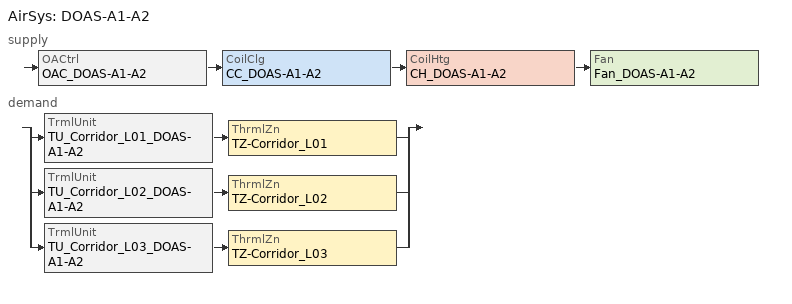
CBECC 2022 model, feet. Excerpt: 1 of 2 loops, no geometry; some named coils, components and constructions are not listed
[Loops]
AirSys 'DOAS-A1-A2'
 supply: OACtrl 'OAC_DOAS-A1-A2' > CoilClg 'CC_DOAS-A1-A2' > CoilHtg 'CH_DOAS-A1-A2' > Fan 'Fan_DOAS-A1-A2'
 demand: split
  | TrmlUnit 'TU_Corridor_L01_DOAS-A1-A2' > ThrmlZn 'TZ-Corridor_L01'
  | TrmlUnit 'TU_Corridor_L02_DOAS-A1-A2' > ThrmlZn 'TZ-Corridor_L02'
  | TrmlUnit 'TU_Corridor_L03_DOAS-A1-A2' > ThrmlZn 'TZ-Corridor_L03'
[ResWin] SpecMethod=Overall Window Area
Name | WinType
Window (Left 2) : B3.4_B 55_L06; Window (Left 3) : B3.4_B 55_L06; Window (Left 4) : B3.4_B 55_L06; Window (Back 3) : B3.5_B 37_L06; Window (Right 3) : B3.5_B 37_L06; Window (Front 3) : B8.0_B 56_L06; Window (Back 5) : B12.0_B 60_L06; Window (Front 2) : B18.0_B 61_L06; Window (Front 3) : B18.0_B 61_L06; Window (Front 4) : B18.0_B 61_L06; Window (Back 7) : A1.0_B 1_L07; Window (Back 9) : A1.0_B 1_L07; Window (Back 13) : A1.0_B 1_L07; Window (Back 16) : A1.0_B 1_L07; Window (Back 19) : A1.0_B 1_L07; Window (Front 1) : AMENITY_L07; Window (Front 2) : AMENITY_L07; Window (Left 2) : AMENITY_L07 | ResidentialWindowType 7
Window (Back 1) : B3.5_B 37_L06; Window (Back 4) : B3.5_B 37_L06; Window (Right 1) : B3.5_B 37_L06; Window (Right 2) : B3.5_B 37_L06; Window (Front 1) : B8.0_B 56_L06; Window (Right 1) : B8.0_B 56_L06; Window (Front 4) : B9.0_B 57_L06; Window (Left 1) : B10.0_B 58_L06; Window (Right 2) : B11.0_B 59_L06; Window (Front 1) : B18.0_B 61_L06; Window (Front 1) : S1.0_B 62_L06; Window (Left 1) : S1.0_B 62_L06; Window (Left 2) : S1.0_B 62_L06; Window (Left 3) : S1.0_B 62_L06; Window (Left 4) : S1.0_B 62_L06; Window (Right 1) : S1.0_B 62_L06; Window (Left 1) : S1.1_B 68_L06; Window (Right 1) : S1.1_B 68_L06; Window (Back 1) : S4.0_B 72_L06; Window (Left 3) : A1.0_B 1_L07; Window (Left 5) : A1.0_B 1_L07; Window (Back 1) : A1.0_B 1_L07; Window (Right 1) : A1.0_B 1_L07; Window (Right 4) : A1.0_B 1_L07; Window (Right 5) : A1.0_B 1_L07; Window (Front 2) : A1.1_B 10_L07; Window (Front 4) : A1.1_B 10_L07; Window (Front 6) : A1.1_B 10_L07; Window (Front 8) : A1.1_B 10_L07; Window (Front 1) : A1.2_B 15_L07; Window (Front 3) : A1.2_B 15_L07; Window (Back 2) : A1.2_B 15_L07; Window (Back 4) : A1.2_B 15_L07; Window (Left 1) : A1.5_B 19_L07; Window (Right 1) : A1.5_B 19_L07; Window (Right 1) : A1.7_B 22_L07; Window (Back 2) : A9.0_B 38_L07; Window (Left 1) : A10.1_B 39_L07; Window (Front 1) : A11.0_B 40_L07; Window (Back 2) : A14.0_B 60_L07; Window (Back 3) : A14.0_B 60_L07; Window (Right 2) : B2.0_B 42_L07 | ResidentialWindowType 2
Window (Back 2) : B3.5_B 37_L06; Window (Left 1) : B8.0_B 56_L06; Window (Left 1) : B9.0_B 57_L06; Window (Back 1) : B12.0_B 60_L06; Window (Right 1) : B18.0_B 61_L06; Window (Left 1) : STAIR 2_L06; Window (Front 1) : A1.0_B 1_L07; Window (Front 2) : A1.0_B 1_L07; Window (Front 3) : A1.0_B 1_L07; Window (Left 1) : A1.0_B 1_L07; Window (Back 3) : A1.0_B 1_L07; Window (Back 4) : A1.0_B 1_L07; Window (Right 7) : A1.0_B 1_L07; Window (Right 8) : A1.0_B 1_L07; Window (Right 9) : A1.0_B 1_L07; Window (Right 10) : A1.0_B 1_L07; Window (Right 11) : A1.0_B 1_L07; Window (Left 1) : A1.1_B 10_L07; Window (Left 2) : A1.1_B 10_L07; Window (Right 1) : A1.1_B 10_L07; Window (Right 2) : A1.1_B 10_L07; Window (Back 1) : A1.7_B 22_L07; Window (Front 3) : A3.0_A 24_L07; Window (Front 5) : A3.0_A 24_L07; Window (Left 1) : A3.0_A 24_L07; Window (Left 6) : A3.0_A 24_L07; Window (Left 8) : A3.0_A 24_L07; Window (Back 3) : A3.0_A 24_L07; Window (Back 6) : A3.0_A 24_L07; Window (Right 3) : A3.0_A 24_L07; Window (Right 5) : A3.0_A 24_L07; Window (Front 3) : A3.3_A 32_L07; Window (Left 2) : A3.3_A 32_L07; Window (Left 5) : A3.3_A 32_L07; Window (Back 1) : A3.3_A 32_L07; Window (Back 2) : A3.3_A 32_L07; Window (Back 1) : A14.0_B 60_L07; Window (Front 1) : B2.0_B 42_L07 | ResidentialWindowType 1
Window (Front 2) : B8.0_B 56_L06; Window (Front 2) : A3.0_A 24_L07; Window (Left 3) : A3.0_A 24_L07; Window (Left 5) : A3.0_A 24_L07; Window (Left 7) : A3.0_A 24_L07; Window (Back 1) : A3.0_A 24_L07; Window (Back 5) : A3.0_A 24_L07; Window (Right 1) : A3.0_A 24_L07; Window (Right 6) : A3.0_A 24_L07; Window (Right 7) : A3.0_A 24_L07; Window (Front 1) : A3.3_A 32_L07; Window (Front 2) : A3.3_A 32_L07; Window (Left 3) : A3.3_A 32_L07; Window (Left 4) : A3.3_A 32_L07; Window (Right 2) : A3.3_A 32_L07 | ResidentialWindowType 9
Window (Front 4) : B8.0_B 56_L06; Window (Right 2) : B8.0_B 56_L06; Window (Front 1) : B9.0_B 57_L06; Window (Front 2) : B9.0_B 57_L06; Window (Front 3) : B9.0_B 57_L06; Window (Left 2) : B10.0_B 58_L06; Window (Right 1) : B11.0_B 59_L06; Window (Front 5) : B18.0_B 61_L06; Window (Left 4) : A1.0_B 1_L07; Window (Back 2) : A1.0_B 1_L07; Window (Back 5) : A1.0_B 1_L07; Window (Back 6) : A1.0_B 1_L07; Window (Back 8) : A1.0_B 1_L07; Window (Back 10) : A1.0_B 1_L07; Window (Back 11) : A1.0_B 1_L07; Window (Back 12) : A1.0_B 1_L07; Window (Back 14) : A1.0_B 1_L07; Window (Back 15) : A1.0_B 1_L07; Window (Back 17) : A1.0_B 1_L07; Window (Back 18) : A1.0_B 1_L07; Window (Right 2) : A1.0_B 1_L07; Window (Right 3) : A1.0_B 1_L07; Window (Right 6) : A1.0_B 1_L07; Window (Front 1) : A1.1_B 10_L07; Window (Front 3) : A1.1_B 10_L07; Window (Front 5) : A1.1_B 10_L07; Window (Front 7) : A1.1_B 10_L07; Window (Front 2) : A1.2_B 15_L07; Window (Front 4) : A1.2_B 15_L07; Window (Back 1) : A1.2_B 15_L07; Window (Back 3) : A1.2_B 15_L07; Window (Left 2) : A1.5_B 19_L07; Window (Right 2) : A1.5_B 19_L07; Window (Right 2) : A1.7_B 22_L07; Window (Front 1) : A3.0_A 24_L07; Window (Front 4) : A3.0_A 24_L07; Window (Left 2) : A3.0_A 24_L07; Window (Left 4) : A3.0_A 24_L07; Window (Back 2) : A3.0_A 24_L07; Window (Back 4) : A3.0_A 24_L07; Window (Back 7) : A3.0_A 24_L07; Window (Right 2) : A3.0_A 24_L07; Window (Right 4) : A3.0_A 24_L07; Window (Front 4) : A3.3_A 32_L07; Window (Left 6) : A3.3_A 32_L07; Window (Back 3) : A3.3_A 32_L07; Window (Right 1) : A3.3_A 32_L07; Window (Back 1) : A9.0_B 38_L07; Window (Left 2) : A10.1_B 39_L07; Window (Front 2) : A11.0_B 40_L07; Window (Back 1) : A12.0_B 41_L07; Window (Front 3) : AMENITY_L07; Window (Left 1) : AMENITY_L07; Window (Right 1) : B2.0_B 42_L07; Window (Right 3) : B2.0_B 42_L07 | ResidentialWindowType 3
Window (Right 3) : B8.0_B 56_L06 | ResidentialWindowType 22
Window (Left 3) : B10.0_B 58_L06; Window (Left 1) : A3.3_A 32_L07 | ResidentialWindowType 13
Window (Right 3) : B11.0_B 59_L06; Window (Left 2) : B12.0_B 60_L06; Window (Left 2) : A14.0_B 60_L07 | ResidentialWindowType 10
Window (Left 1) : B12.0_B 60_L06; Window (Left 3) : B12.0_B 60_L06; Window (Left 2) : A1.0_B 1_L07; Window (Left 1) : A14.0_B 60_L07; Window (Front 1) : B2.1_B 43_L07 | ResidentialWindowType 4
Window (Back 2) : B12.0_B 60_L06; Window (Back 4) : A14.0_B 60_L07 | ResidentialWindowType 8
Window (Back 3) : B12.0_B 60_L06; Window (Back 4) : B12.0_B 60_L06 | ResidentialWindowType 11
[ResExtWall] Construction=Ext Wall Cons
Name | Orientation | Area
ExtWall (Left 2) : B3.4_B 55_L06 | Left | 56.9549
ExtWall (Back 1) : B3.4_B 55_L06 | Back | 71.4444
ExtWall (Right 1) : B3.4_B 55_L06 | Right | 30.9861
ExtWall (Right 2) : B3.4_B 55_L06 | Right | 149.073
ExtWall (Left 1) : B3.5_B 37_L06 | Left | 63.5938
ExtWall (Back 1) : B3.5_B 37_L06 | Back | 113.892
ExtWall (Back 2) : B3.5_B 37_L06 | Back | 103.91
ExtWall (Back 3) : B3.5_B 37_L06 | Back | 150.646
ExtWall (Right 1) : B3.5_B 37_L06 | Right | 63.5938
ExtWall (Right 2) : B3.5_B 37_L06 | Right | 369.278
ExtWall (Front 1) : B8.0_B 56_L06 | Front | 22.2083
ExtWall (Front 2) : B8.0_B 56_L06 | Front | 191.745
ExtWall (Front 3) : B8.0_B 56_L06 | Front | 109.918
ExtWall (Front 4) : B8.0_B 56_L06 | Front | 122.513
ExtWall (Left 1) : B8.0_B 56_L06 | Left | 55.1846
ExtWall (Back 1) : B8.0_B 56_L06 | Back | 93.3507
ExtWall (Right 1) : B8.0_B 56_L06 | Right | 116.337
ExtWall (Right 2) : B8.0_B 56_L06 | Right | 72.6909
ExtWall (Right 3) : B8.0_B 56_L06 | Right | 252.351
ExtWall (Front 1) : B9.0_B 57_L06 | Front | 125.781
ExtWall (Front 2) : B9.0_B 57_L06 | Front | 371.181
ExtWall (Left 1) : B9.0_B 57_L06 | Left | 93.3542
ExtWall (Right 1) : B9.0_B 57_L06 | Right | 72.1373
ExtWall (Right 2) : B9.0_B 57_L06 | Right | 22.4615
ExtWall (Front 1) : B10.0_B 58_L06 | Front | 55.1944
ExtWall (Front 2) : B10.0_B 58_L06 | Front | 39.6944
ExtWall (Left 1) : B10.0_B 58_L06 | Left | 276.483
ExtWall (Left 2) : B10.0_B 58_L06 | Left | 119
ExtWall (Back 1) : B10.0_B 58_L06 | Back | 15.2118
ExtWall (Front 1) : B11.0_B 59_L06 | Front | 45.6424
ExtWall (Front 2) : B11.0_B 59_L06 | Front | 54.0104
ExtWall (Back 1) : B11.0_B 59_L06 | Back | 54.0104
ExtWall (Right 1) : B11.0_B 59_L06 | Right | 122.542
ExtWall (Right 2) : B11.0_B 59_L06 | Right | 246.191
ExtWall (Front 1) : B12.0_B 60_L06 | Front | 22.7535
ExtWall (Left 1) : B12.0_B 60_L06 | Left | 274.875
ExtWall (Left 2) : B12.0_B 60_L06 | Left | 124.17
ExtWall (Back 1) : B12.0_B 60_L06 | Back | 74.8819
ExtWall (Back 2) : B12.0_B 60_L06 | Back | 302.719
ExtWall (Right 1) : B12.0_B 60_L06 | Right | 42.3299
ExtWall (Front 1) : B18.0_B 61_L06 | Front | 149.674
ExtWall (Front 2) : B18.0_B 61_L06 | Front | 160.747
ExtWall (Front 3) : B18.0_B 61_L06 | Front | 121.375
ExtWall (Left 1) : B18.0_B 61_L06 | Left | 30.9861
ExtWall (Right 1) : B18.0_B 61_L06 | Right | 67.1563
ExtWall (Left 1) : ELEVATOR 1_L06 | Left | 112.688
ExtWall (Left 1) : ELEVATOR 2_L06 | Left | 107.813
ExtWall (Front 1) : S1.0_B 62_L06 | Front | 181.424
ExtWall (Front 2) : S1.0_B 62_L06 | Front | 45.0729
ExtWall (Left 1) : S1.0_B 62_L06 | Left | 177.417
ExtWall (Left 2) : S1.0_B 62_L06 | Left | 259.917
ExtWall (Left 3) : S1.0_B 62_L06 | Left | 180.729
ExtWall (Left 4) : S1.0_B 62_L06 | Left | 176.271
ExtWall (Left 5) : S1.0_B 62_L06 | Left | 177.701
ExtWall (Back 1) : S1.0_B 62_L06; ExtWall (Back 1) : S1.1_B 68_L06 | Back | 74.8333
ExtWall (Back 2) : S1.0_B 62_L06 | Back | 74.4306
ExtWall (Back 3) : S1.0_B 62_L06 | Back | 72.7292
ExtWall (Right 1) : S1.0_B 62_L06 | Right | 179.514
ExtWall (Right 2) : S1.0_B 62_L06 | Right | 177.417
ExtWall (Front 1) : S1.1_B 68_L06 | Front | 74.4306
ExtWall (Front 2) : S1.1_B 68_L06 | Front | 44.3264
ExtWall (Left 1) : S1.1_B 68_L06 | Left | 181.618
ExtWall (Left 2) : S1.1_B 68_L06 | Left | 171.413
ExtWall (Right 1) : S1.1_B 68_L06 | Right | 182.448
ExtWall (Left 1) : S4.0_B 72_L06 | Left | 126.427
ExtWall (Back 1) : S4.0_B 72_L06 | Back | 150.946
ExtWall (Right 1) : S4.0_B 72_L06 | Right | 74.1385
ExtWall (Left 1) : STAIR 2_L06 | Left | 247.969
ExtWall (Back 1) : STAIR 2_L06 | Back | 98.7743
ExtWall (Left 1) : STAIR 3_L06 | Left | 106.111
ExtWall (Front 1) : STAIR 4_L06 | Front | 12.2188
ExtWall (Right 1) : STAIR 4_L06 | Right | 100.656
ExtWall (Back 1) : STAIR 5_L06 | Back | 45.8194
ExtWall (Right 1) : STAIR 5_L06 | Right | 104.99
ExtWall (Front 1) : A1.0_B 1_L07 | Front | 81.9042
ExtWall (Front 2) : A1.0_B 1_L07 | Front | 78.2483
ExtWall (Front 3) : A1.0_B 1_L07 | Front | 80.2853
ExtWall (Front 4) : A1.0_B 1_L07 | Front | 40.1426
ExtWall (Left 1) : A1.0_B 1_L07 | Left | 299.289
ExtWall (Left 2) : A1.0_B 1_L07 | Left | 79.6487
ExtWall (Left 3) : A1.0_B 1_L07 | Left | 132.403
ExtWall (Left 4) : A1.0_B 1_L07 | Left | 163.292
ExtWall (Left 5) : A1.0_B 1_L07 | Left | 129.374
ExtWall (Left 6) : A1.0_B 1_L07 | Left | 158.564
ExtWall (Left 7) : A1.0_B 1_L07; ExtWall (Left 8) : A1.0_B 1_L07; ExtWall (Left 9) : A1.0_B 1_L07; ExtWall (Left 10) : A1.0_B 1_L07; ExtWall (Left 11) : A1.0_B 1_L07 | Left | 101.723
ExtWall (Back 1) : A1.0_B 1_L07 | Back | 81.9042
ExtWall (Back 2) : A1.0_B 1_L07 | Back | 162.645
ExtWall (Back 3) : A1.0_B 1_L07 | Back | 132.922
ExtWall (Back 4) : A1.0_B 1_L07 | Back | 81.4634
ExtWall (Back 5) : A1.0_B 1_L07; ExtWall (Back 1) : A1.7_B 22_L07 | Back | 80.2853
ExtWall (Back 6) : A1.0_B 1_L07 | Back | 126.687
ExtWall (Back 7) : A1.0_B 1_L07 | Back | 163.151
ExtWall (Back 8) : A1.0_B 1_L07 | Back | 127.934
ExtWall (Back 9) : A1.0_B 1_L07 | Back | 168.015
ExtWall (Back 10) : A1.0_B 1_L07 | Back | 131.639
ExtWall (Back 11) : A1.0_B 1_L07 | Back | 161.893
ExtWall (Back 12) : A1.0_B 1_L07 | Back | 128.526
ExtWall (Back 13) : A1.0_B 1_L07 | Back | 163.128
ExtWall (Back 14) : A1.0_B 1_L07 | Back | 124.95
ExtWall (Back 15) : A1.0_B 1_L07 | Back | 167.468
ExtWall (Right 1) : A1.0_B 1_L07 | Right | 168.278
ExtWall (Right 2) : A1.0_B 1_L07 | Right | 131.012
ExtWall (Right 3) : A1.0_B 1_L07 | Right | 295.694
ExtWall (Right 4) : A1.0_B 1_L07 | Right | 131.095
ExtWall (Right 5) : A1.0_B 1_L07 | Right | 168.582
ExtWall (Right 6) : A1.0_B 1_L07 | Right | 163.197
ExtWall (Right 7) : A1.0_B 1_L07 | Right | 131.867
ExtWall (Right 8) : A1.0_B 1_L07; ExtWall (Right 9) : A1.0_B 1_L07; ExtWall (Right 10) : A1.0_B 1_L07; ExtWall (Right 11) : A1.0_B 1_L07; ExtWall (Right 12) : A1.0_B 1_L07 | Right | 101.723
ExtWall (Front 1) : A1.1_B 10_L07 | Front | 128.2
ExtWall (Front 2) : A1.1_B 10_L07 | Front | 163.704
ExtWall (Front 3) : A1.1_B 10_L07 | Front | 129.59
ExtWall (Front 4) : A1.1_B 10_L07 | Front | 164.907
ExtWall (Front 5) : A1.1_B 10_L07 | Front | 127.186
ExtWall (Front 6) : A1.1_B 10_L07 | Front | 161.204
ExtWall (Front 7) : A1.1_B 10_L07 | Front | 130.159
ExtWall (Front 8) : A1.1_B 10_L07 | Front | 159.879
ExtWall (Left 1) : A1.1_B 10_L07 | Left | 79.1798
ExtWall (Left 2) : A1.1_B 10_L07 | Left | 25.9693
ExtWall (Left 3) : A1.1_B 10_L07 | Left | 102.163
ExtWall (Right 1) : A1.1_B 10_L07 | Right | 100.374
ExtWall (Right 2) : A1.1_B 10_L07 | Right | 82.4552
ExtWall (Right 3) : A1.1_B 10_L07 | Right | 22.6706
ExtWall (Front 1) : A1.2_B 15_L07 | Front | 160.901
ExtWall (Front 2) : A1.2_B 15_L07 | Front | 130.841
ExtWall (Front 3) : A1.2_B 15_L07 | Front | 162.414
ExtWall (Front 4) : A1.2_B 15_L07 | Front | 130.005
ExtWall (Left 1) : A1.2_B 15_L07 | Left | 62.6975
ExtWall (Left 2) : A1.2_B 15_L07 | Left | 52.3872
ExtWall (Back 1) : A1.2_B 15_L07 | Back | 125.646
ExtWall (Back 2) : A1.2_B 15_L07 | Back | 158.465
ExtWall (Back 3) : A1.2_B 15_L07 | Back | 128.748
ExtWall (Back 4) : A1.2_B 15_L07 | Back | 161.247
ExtWall (Right 1) : A1.2_B 15_L07 | Right | 58.0877
ExtWall (Right 2) : A1.2_B 15_L07 | Right | 40.8685
ExtWall (Right 3) : A1.2_B 15_L07 | Right | 54.485
ExtWall (Right 4) : A1.2_B 15_L07 | Right | 62.0704
ExtWall (Right 5) : A1.2_B 15_L07 | Right | 79.5024
ExtWall (Right 6) : A1.2_B 15_L07 | Right | 90.4474
ExtWall (Right 7) : A1.2_B 15_L07 | Right | 59.6925
ExtWall (Front 1) : A1.5_B 19_L07 | Front | 64.02
ExtWall (Front 2) : A1.5_B 19_L07 | Front | 43.4945
ExtWall (Front 3) : A1.5_B 19_L07 | Front | 59.2126
ExtWall (Front 4) : A1.5_B 19_L07 | Front | 58.3081
ExtWall (Left 1) : A1.5_B 19_L07 | Left | 161.661
ExtWall (Left 2) : A1.5_B 19_L07 | Left | 133.113
ExtWall (Right 1) : A1.5_B 19_L07 | Right | 161.661
ExtWall (Right 2) : A1.5_B 19_L07 | Right | 133.113
ExtWall (Right 1) : A1.7_B 22_L07 | Right | 162.045
ExtWall (Right 2) : A1.7_B 22_L07 | Right | 129.226
ExtWall (Front 1) : A3.0_A 24_L07 | Front | 99.3096
ExtWall (Front 2) : A3.0_A 24_L07 | Front | 75.7509
ExtWall (Front 3) : A3.0_A 24_L07 | Front | 75.0299
ExtWall (Front 4) : A3.0_A 24_L07 | Front | 97.2042
ExtWall (Front 5) : A3.0_A 24_L07 | Front | 73.4364
ExtWall (Left 1) : A3.0_A 24_L07 | Left | 65.8692
ExtWall (Left 2) : A3.0_A 24_L07 | Left | 101.141
ExtWall (Left 3) : A3.0_A 24_L07 | Left | 72.025
ExtWall (Left 4) : A3.0_A 24_L07 | Left | 85.4727
ExtWall (Left 5) : A3.0_A 24_L07 | Left | 90.6563
ExtWall (Left 6) : A3.0_A 24_L07 | Left | 74.0491
ExtWall (Left 7) : A3.0_A 24_L07 | Left | 73.4364
ExtWall (Left 8) : A3.0_A 24_L07 | Left | 76.0242
ExtWall (Back 1) : A3.0_A 24_L07; ExtWall (Back 2) : A3.3_A 32_L07 | Back | 73.4364
ExtWall (Back 2) : A3.0_A 24_L07 | Back | 97.2042
ExtWall (Back 3) : A3.0_A 24_L07 | Back | 74.8499
ExtWall (Back 4) : A3.0_A 24_L07 | Back | 109.365
ExtWall (Back 5) : A3.0_A 24_L07 | Back | 69.2618
ExtWall (Back 6) : A3.0_A 24_L07 | Back | 62.8839
ExtWall (Back 7) : A3.0_A 24_L07 | Back | 90.6107
ExtWall (Right 1) : A3.0_A 24_L07 | Right | 78.5368
ExtWall (Right 2) : A3.0_A 24_L07 | Right | 94.5896
ExtWall (Right 3) : A3.0_A 24_L07 | Right | 73.4364
ExtWall (Right 4) : A3.0_A 24_L07 | Right | 93.7764
ExtWall (Right 5) : A3.0_A 24_L07 | Right | 74.2238
ExtWall (Right 6) : A3.0_A 24_L07 | Right | 76.7609
ExtWall (Right 7) : A3.0_A 24_L07 | Right | 76.0269
ExtWall (Front 1) : A3.3_A 32_L07 | Front | 85.2172
ExtWall (Front 2) : A3.3_A 32_L07 | Front | 79.0769
ExtWall (Front 3) : A3.3_A 32_L07 | Front | 76.3064
ExtWall (Front 4) : A3.3_A 32_L07 | Front | 98.8194
ExtWall (Left 1) : A3.3_A 32_L07 | Left | 96.1782
ExtWall (Left 2) : A3.3_A 32_L07 | Left | 75.0272
ExtWall (Left 3) : A3.3_A 32_L07 | Left | 78.4414
ExtWall (Left 4) : A3.3_A 32_L07 | Left | 73.9846
ExtWall (Left 5) : A3.3_A 32_L07 | Left | 69.6877
ExtWall (Left 6) : A3.3_A 32_L07 | Left | 105.272
ExtWall (Back 1) : A3.3_A 32_L07 | Back | 71.0845
ExtWall (Back 3) : A3.3_A 32_L07 | Back | 98.5343
ExtWall (Right 1) : A3.3_A 32_L07 | Right | 101.141
ExtWall (Right 2) : A3.3_A 32_L07 | Right | 76.6127
ExtWall (Left 1) : A9.0_B 38_L07 | Left | 22.2888
ExtWall (Back 1) : A9.0_B 38_L07 | Back | 308.258
ExtWall (Right 1) : A9.0_B 38_L07 | Right | 45.216
ExtWall (Front 1) : A10.1_B 39_L07 | Front | 61.3027
ExtWall (Left 1) : A10.1_B 39_L07 | Left | 270.992
ExtWall (Left 2) : A10.1_B 39_L07 | Left | 111.189
ExtWall (Back 1) : A10.1_B 39_L07 | Back | 86.2061
ExtWall (Right 1) : A10.1_B 39_L07 | Right | 194.18
ExtWall (Front 1) : A11.0_B 40_L07 | Front | 245.914
ExtWall (Left 1) : A11.0_B 40_L07 | Left | 73.5017
ExtWall (Left 1) : A12.0_B 41_L07 | Left | 41.0243
ExtWall (Back 1) : A12.0_B 41_L07 | Back | 134.563
ExtWall (Front 1) : A14.0_B 60_L07 | Front | 24.9034
ExtWall (Left 1) : A14.0_B 60_L07 | Left | 300.847
ExtWall (Back 1) : A14.0_B 60_L07 | Back | 413.279
ExtWall (Front 1) : AMENITY_L07 | Front | 322.053
ExtWall (Left 1) : AMENITY_L07 | Left | 175.038
ExtWall (Right 1) : AMENITY_L07 | Right | 137.457
ExtWall (Front 1) : B2.0_B 42_L07 | Front | 102.171
ExtWall (Back 1) : B2.0_B 42_L07 | Back | 52.0224
ExtWall (Right 1) : B2.0_B 42_L07 | Right | 299.061
ExtWall (Right 2) : B2.0_B 42_L07 | Right | 140.885
ExtWall (Front 1) : B2.1_B 43_L07 | Front | 142.557
ExtWall (Front 2) : B2.1_B 43_L07 | Front | 293.988
[ResIntFlr] Construction=Interior Floor Cons; IsPartySurface=1
Name | Area | FloorZ | Outside
IntFloor : B3.4_B 55_L06 | 1134.33 | 54.1667 | B3.4_B 55_L05
IntFloor : B3.5_B 37_L06 | 1140.91 | 54.1667 | B3.5_B 37_L05
IntFloor : B8.0_B 56_L06 | 1405.51 | 54.1667 | B8.0_B 56_L05
IntFloor : B9.0_B 57_L06 | 1391.61 | 54.1667 | B9.0_B 57_L05
IntFloor : B10.0_B 58_L06 | 1066.59 | 54.1667 | B10.0_B 58_L05
IntFloor : B11.0_B 59_L06 | 1125.42 | 54.1667 | B11.0_B 59_L05
IntFloor : B12.0_B 60_L06 | 1230.38 | 54.1667 | B12.0_B 60_L05
IntFloor : B18.0_B 61_L06 | 1108.81 | 54.1667 | B18.0_B 61_L05
IntFloor : ELEVATOR 1_L06 | 96.3458 | 54.1667 | ELEVATOR 1_L05
IntFloor : ELEVATOR 2_L06 | 92.1777 | 54.1667 | ELEVATOR 2_L05
IntFloor : ELEVATOR 3_L06 | 87.7188 | 54.1667 | ELEVATOR 3_L05
IntFloor : ELEVATOR 4_L06 | 91.353 | 54.1667 | ELEVATOR 4_L05
IntFloor : ELEVATOR 5_L06 | 84.3648 | 54.1667 | ELEVATOR 5_L05
IntFloor : EXHAUST 2_L06 | 26.3568 | 54.1667 | EXHAUST 1_L05
IntFloor : EXHAUST 3_L06 | 133.346 | 54.1667 | EXHAUST 2_L05
IntFloor : IDF 1_L06 | 132.6 | 54.1667 | METER 1_L05
IntFloor : IDF 2_L06 | 132.962 | 54.1667 | METER 2_L05
IntFloor : IDF 3_L06 | 119.345 | 54.1667 | METER 3_L05
IntFloor : S1.0_B 62_L06 | 590.279 | 54.1667 | S1.0_B 62_L05
IntFloor : S1.0_B 62_L06 2 | 582.316 | 54.1667 | S1.0_B 62_L05
IntFloor : S1.0_B 62_L06 3 | 595.771 | 54.1667 | S1.0_B 62_L05
IntFloor : S1.0_B 62_L06 4 | 593.989 | 54.1667 | S1.0_B 62_L05
IntFloor : S1.0_B 62_L06 5 | 579.336 | 54.1667 | S1.0_B 62_L05
IntFloor : S1.0_B 62_L06 6 | 582.54 | 54.1667 | S1.0_B 62_L05
IntFloor : S1.1_B 68_L06 | 596.911 | 54.1667 | S1.1_B 68_L05
IntFloor : S1.1_B 68_L06 2 | 599.927 | 54.1667 | S1.1_B 68_L05
IntFloor : S4.0_B 72_L06 | 683.268 | 54.1667 | S4.0_B 72_L05
IntFloor : STAIR 1_L06 | 227.236 | 54.1667 | STAIR 1_L05
IntFloor : STAIR 2_L06 | 218.673 | 54.1667 | STAIR 2_L05
IntFloor : STAIR 3_L06 | 217.472 | 54.1667 | STAIR 3_L05
IntFloor : STAIR 4_L06 | 202.891 | 54.1667 | STAIR 4_L05
IntFloor : STAIR 5_L06 | 226.591 | 54.1667 | STAIR 5_L05
IntFloor : STORAGE 1_L06 | 56.8334 | 54.1667 | STORAGE 1_L05
IntFloor : STORAGE 2_L06 | 127.846 | 54.1667 | STORAGE 2_L05
IntFloor : SUPPLY AIR 1_L06 | 29.7128 | 54.1667 | SUPPLY AIR 2_L05
IntFloor : SUPPLY AIR 2_L06 | 18.5158 | 54.1667 | SUPPLY AIR 1_L05
IntFloor : SUPPLY AIR 3_L06 | 41.5578 | 54.1667 | SUPPLY AIR 3_L05
IntFloor : SUPPLY AIR 4_L06 | 17.1677 | 54.1667 | SUPPLY AIR 4_L05
IntFloor : SUPPLY AIR 5_L06 | 24.2891 | 54.1667 | SUPPLY AIR 5_L05
IntFloor : TRASH VESTIBULE 1_L06 | 132.517 | 54.1667 | TRASH VESTIBULE 1_L05
IntFloor : TRASH VESTIBULE 2_L06 | 127.204 | 54.1667 | TRASH VESTIBULE 2_L05
IntFloor : A1.0_B 1_L07 | 819.191 | 64.75 | A1.0_B 1_L06
IntFloor : A1.0_B 1_L07 2 | 791.458 | 64.75 | A1.0_B 1_L06
IntFloor : A1.0_B 1_L07 3 | 810.002 | 64.75 | A1.0_B 1_L06
IntFloor : A1.0_B 1_L07 4 | 786.096 | 64.75 | A1.0_B 1_L06
IntFloor : A1.0_B 1_L07 5 | 832.038 | 64.75 | A1.0_B 1_L06
IntFloor : A1.0_B 1_L07 6 | 817.559 | 64.75 | A1.0_B 1_L06
IntFloor : A1.0_B 1_L07 7 | 814.136 | 64.75 | A1.1_B 7_L06
IntFloor : A1.0_B 1_L07 8 | 832.381 | 64.75 | A1.1_B 7_L06
IntFloor : A1.0_B 1_L07 9 | 821.982 | 64.75 | A1.1_B 7_L06
IntFloor : A1.0_B 1_L07 10 | 818.446 | 64.75 | A1.1_B 7_L06
IntFloor : A1.0_B 1_L07 11 | 823.556 | 64.75 | A1.6_B 21_L06
IntFloor : A1.1_B 10_L07 | 830.38 | 64.75 | A1.1_B 7_L06
IntFloor : A1.1_B 10_L07 2 | 839.288 | 64.75 | A1.1_B 7_L06
IntFloor : A1.1_B 10_L07 3 | 817.219 | 64.75 | A1.1_B 7_L06
IntFloor : A1.1_B 10_L07 4 | 824.644 | 64.75 | A1.1_B 7_L06
IntFloor : A1.2_B 15_L07 | 793.676 | 64.75 | A1.2_B 15_L06
IntFloor : A1.2_B 15_L07 2 | 796.227 | 64.75 | A1.2_B 15_L06
IntFloor : A1.2_B 15_L07 3 | 805.523 | 64.75 | A1.2_B 15_L06
IntFloor : A1.2_B 15_L07 4 | 804.529 | 64.75 | A1.2_B 15_L06
IntFloor : A1.5_B 19_L07 | 822.087 | 64.75 | A1.5_B 19_L06
IntFloor : A1.5_B 19_L07 2 | 824.16 | 64.75 | A1.5_B 19_L06
IntFloor : A1.7_B 22_L07 | 807.617 | 64.75 | A1.7_B 22_L06
IntFloor : A3.0_A 24_L07 | 659.366 | 64.75 | A3.0_B 24_L06
IntFloor : A3.0_A 24_L07 2 | 659.889 | 64.75 | A3.0_B 24_L06
IntFloor : A3.0_A 24_L07 3 | 663.081 | 64.75 | A3.0_B 24_L06
IntFloor : A3.0_A 24_L07 4 | 693.125 | 64.75 | A3.0_B 24_L06
IntFloor : A3.0_A 24_L07 5 | 676.57 | 64.75 | A3.0_B 24_L06
IntFloor : A3.0_A 24_L07 6 | 666.77 | 64.75 | A3.0_B 24_L06
IntFloor : A3.0_A 24_L07 7 | 671.059 | 64.75 | A3.0_B 24_L06
IntFloor : A3.0_A 24_L07 8 | 683.409 | 64.75 | A3.0_B 24_L06
IntFloor : A3.0_A 24_L07 9 | 672.155 | 64.75 | A3.0_B 24_L06
IntFloor : A3.3_A 32_L07 | 688.122 | 64.75 | A3.3_B 32_L06
IntFloor : A3.3_A 32_L07 2 | 686.916 | 64.75 | A3.3_B 32_L06
IntFloor : A3.3_A 32_L07 3 | 692.9 | 64.75 | A3.3_B 32_L06
IntFloor : A3.3_A 32_L07 4 | 675.672 | 64.75 | A3.3_B 32_L06
IntFloor : A3.3_A 32_L07 5 | 672.36 | 64.75 | A3.3_B 32_L06
IntFloor : A9.0_B 38_L07 | 726.172 | 64.75 | A9.0_B 38_L06
IntFloor : A10.1_B 39_L07 | 993.185 | 64.75 | A10.1_B 39_L06
IntFloor : A11.0_B 40_L07 | 716.749 | 64.75 | A11.0_B 40_L06
IntFloor : A12.0_B 41_L07 | 799.304 | 64.75 | A12.0_B 41_L06
IntFloor : A14.0_B 60_L07 | 894.791 | 64.75 | B12.0_B 60_L06
IntFloor : AMENITY_L07 | 390.12 | 64.75 | AMENITY_L06
IntFloor : B2.0_B 42_L07 | 1301.13 | 64.75 | B2.0_B 42_L06
[ResIntWall] Construction=Interior Wall Cons; IsPartySurface=1
Name | Area | Outside
IntWall : B3.4_B 55_L06 | 180.993 | B18.0_B 61_L06
IntWall : B3.5_B 37_L06 | 305.799 | B11.0_B 59_L06
IntWall : B3.5_B 37_L06 2 | 302.344 | B12.0_B 60_L06
IntWall : B3.5_B 37_L06 3 | 66.934 | CORRIDOR 1_L06
IntWall : B3.5_B 37_L06 4 | 24.8264 | CORRIDOR 1_L06
IntWall : B3.5_B 37_L06 5 | 37.8229 | CORRIDOR 1_L06
IntWall : B8.0_B 56_L06 | 157.752 | CORRIDOR 1_L06
IntWall : B8.0_B 56_L06 2 | 98.5174 | CORRIDOR 1_L06
IntWall : B8.0_B 56_L06 3 | 112.396 | ELEVATOR 5_L06
IntWall : B8.0_B 56_L06 4 | 84.0729 | ELEVATOR 5_L06
IntWall : B8.0_B 56_L06 5 | 38.4603 | SUPPLY AIR 2_L06
IntWall : B9.0_B 57_L06 | 307.568 | CORRIDOR 1_L06
IntWall : B9.0_B 57_L06 2 | 59.6771 | CORRIDOR 1_L06
IntWall : B10.0_B 58_L06 | 76.2535 | CORRIDOR 1_L06
IntWall : B10.0_B 58_L06 2 | 141.677 | CORRIDOR 1_L06
IntWall : B10.0_B 58_L06 3 | 268.455 | CORRIDOR 1_L06
IntWall : B10.0_B 58_L06 4 | 168.594 | CORRIDOR 1_L06
IntWall : B10.0_B 58_L06 5 | 37.8715 | SUPPLY AIR 4_L06
IntWall : B10.0_B 58_L06 6 | 50.7743 | SUPPLY AIR 4_L06
IntWall : B11.0_B 59_L06 | 368.733 | CORRIDOR 1_L06
IntWall : B12.0_B 60_L06 | 54.3715 | CORRIDOR 1_L06
IntWall : B12.0_B 60_L06 2 | 65.6632 | CORRIDOR 1_L06
IntWall : B12.0_B 60_L06 3 | 229.556 | STAIR 3_L06
IntWall : B12.0_B 60_L06 4 | 59.6285 | SUPPLY AIR 5_L06
IntWall : B18.0_B 61_L06 | 271.049 | CORRIDOR 1_L06
IntWall : B18.0_B 61_L06 2 | 72.4722 | CORRIDOR 1_L06
IntWall : B18.0_B 61_L06 3 | 88.3125 | STORAGE 1_L06
IntWall : B18.0_B 61_L06 4 | 105.51 | STORAGE 1_L06
IntWall : ELEVATOR 1_L06 | 95.7639 | ELEVATOR 2_L06
IntWall : ELEVATOR 3_L06 | 87.1806 | STAIR 3_L06
IntWall : ELEVATOR 4_L06 | 93.1285 | STAIR 2_L06
IntWall : EXHAUST 2_L06 | 73.4826 | STORAGE 1_L06
IntWall : EXHAUST 2_L06 2 | 18.6076 | STORAGE 1_L06
IntWall : EXHAUST 2_L06 3 | 37.9549 | STORAGE 1_L06
IntWall : EXHAUST 2_L06 4 | 44.6076 | STORAGE 1_L06
IntWall : S1.0_B 62_L06 | 368.125 | S1.1_B 68_L06
IntWall : STAIR 3_L06 | 45.625 | SUPPLY AIR 5_L06
IntWall : STAIR 4_L06 | 38.0833 | SUPPLY AIR 3_L06
IntWall : STAIR 5_L06 | 32.2535 | SUPPLY AIR 1_L06
IntWall : A1.0_B 1_L07 | 321.198 | B2.2_B 44_L07
IntWall : A1.0_B 1_L07 2 | 321.198 | S1.1_B 67_L07
IntWall : A1.0_B 1_L07 3 | 396.158 | A1.2_B 15_L07
IntWall : A1.0_B 1_L07 4 | 293.175 | CORRIDOR 1_L07
IntWall : A1.0_B 1_L07 5 | 318.141 | S4.0_B 71_L07
IntWall : A1.0_B 1_L07 6 | 324.375 | B3.4_B 55_L07
IntWall : A1.0_B 1_L07 7; IntWall : A10.1_B 39_L07 5 | 402.365 | S1.0_B 62_L07
IntWall : A1.0_B 1_L07 8 | 287.938 | CORRIDOR 1_L07
IntWall : A1.0_B 1_L07 9 | 402.908 | S1.0_B 62_L07
IntWall : A1.0_B 1_L07 10 | 321.445 | S1.1_B 67_L07
IntWall : A1.0_B 1_L07 11 | 407.647 | A1.7_B 22_L07
IntWall : A1.0_B 1_L07 12 | 299.677 | CORRIDOR 1_L07
IntWall : A1.0_B 1_L07 13 | 214.428 | STAIR 5_L07
IntWall : A1.0_B 1_L07 14 | 112.934 | SUPPLY AIR 5_L07
IntWall : A1.0_B 1_L07 15 | 367.505 | B2.2_B 44_L07
IntWall : A1.0_B 1_L07 16; IntWall : A1.7_B 22_L07 | 327.362 | B2.2_B 44_L07
IntWall : A1.0_B 1_L07 17 | 295.063 | CORRIDOR 1_L07
IntWall : A1.0_B 1_L07 18 | 319.625 | B2.2_B 44_L07
IntWall : A1.0_B 1_L07 19 | 289.838 | CORRIDOR 1_L07
IntWall : A1.0_B 1_L07 20 | 295.949 | CORRIDOR 1_L07
IntWall : A1.0_B 1_L07 21 | 319.625 | B3.0_B 31_L07
IntWall : A1.0_B 1_L07 22 | 293.532 | CORRIDOR 1_L07
IntWall : A1.0_B 1_L07 23 | 291.654 | CORRIDOR 1_L07
IntWall : A1.0_B 1_L07 24; IntWall : A1.2_B 15_L07 9 | 292.418 | CORRIDOR 1_L07
IntWall : A1.1_B 10_L07 | 317.697 | B9.0_B 57_L07
IntWall : A1.1_B 10_L07 2 | 298.614 | CORRIDOR 1_L07
IntWall : A1.1_B 10_L07 3 | 326.176 | B2.1_B 43_L07
IntWall : A1.1_B 10_L07 4 | 426.55 | B2.5_B 53_L07
IntWall : A1.1_B 10_L07 5 | 294.497 | CORRIDOR 1_L07
IntWall : A1.1_B 10_L07 6 | 288.51 | CORRIDOR 1_L07
IntWall : A1.1_B 10_L07 7 | 363.583 | B8.0_B 56_L07
IntWall : A1.1_B 10_L07 8 | 294.7 | CORRIDOR 1_L07
IntWall : A1.1_B 10_L07 9 | 59.4723 | SUPPLY AIR 2_L07
IntWall : A1.2_B 15_L07 | 292.111 | A3.0_B 24_L07
IntWall : A1.2_B 15_L07 2 | 391.067 | A11.0_B 40_L07
IntWall : A1.2_B 15_L07 3 | 291.742 | CORRIDOR 1_L07
IntWall : A1.2_B 15_L07 4 | 286.919 | A3.0_B 24_L07
IntWall : A1.2_B 15_L07 5 | 403.475 | B3.3_B 54_L07
IntWall : A1.2_B 15_L07 6 | 284.111 | CORRIDOR 1_L07
IntWall : A1.2_B 15_L07 7 | 282.397 | A3.0_B 24_L07
IntWall : A1.2_B 15_L07 8 | 317.979 | B2.2_B 44_L07
IntWall : A1.2_B 15_L07 10 | 245.798 | A12.0_B 41_L07
IntWall : A1.2_B 15_L07 11 | 293.473 | CORRIDOR 1_L07
IntWall : A1.5_B 19_L07 | 295.588 | A3.0_B 24_L07
IntWall : A1.5_B 19_L07 2; IntWall : A1.5_B 19_L07 5 | 294.775 | CORRIDOR 1_L07
IntWall : A1.5_B 19_L07 3 | 403.102 | S1.0_B 62_L07
IntWall : A1.5_B 19_L07 4 | 284.354 | A3.0_B 24_L07
IntWall : A1.5_B 19_L07 6 | 401.875 | S1.0_B 62_L07
IntWall : A1.7_B 22_L07 2 | 291.271 | CORRIDOR 1_L07
IntWall : A3.0_A 24_L07 | 229.396 | A3.3_B 32_L07
IntWall : A3.0_A 24_L07 2 | 363.583 | CORRIDOR 1_L07
IntWall : A3.0_A 24_L07 3 | 128.621 | TRASH VESTIBULE 2_L07
IntWall : A3.0_A 24_L07 4 | 230.158 | A3.3_B 32_L07
IntWall : A3.0_A 24_L07 5 | 284.738 | B11.0_B 59_L07
IntWall : A3.0_A 24_L07 6 | 365.92 | CORRIDOR 1_L07
IntWall : A3.0_A 24_L07 7 | 124.468 | METER 3_L07
IntWall : A3.0_A 24_L07 8; IntWall : A3.0_A 24_L07 20 | 226.979 | A3.3_B 32_L07
IntWall : A3.0_A 24_L07 9; IntWall : A3.3_A 32_L07 10 | 289.15 | B2.4_B 23_L07
IntWall : A3.0_A 24_L07 10; IntWall : A3.0_A 24_L07 21 | 361.557 | CORRIDOR 1_L07
IntWall : A3.0_A 24_L07 11 | 128.652 | STORAGE 2_L07
IntWall : A3.0_A 24_L07 12 | 222.266 | A3.3_B 32_L07
IntWall : A3.0_A 24_L07 13 | 298.674 | B2.2_B 44_L07
IntWall : A3.0_A 24_L07 14 | 366.384 | CORRIDOR 1_L07
IntWall : A3.0_A 24_L07 15 | 134.907 | METER 1_L07
IntWall : A3.0_A 24_L07 16 | 364.195 | CORRIDOR 1_L07
IntWall : A3.0_A 24_L07 17 | 133.011 | METER 2_L07
IntWall : A3.0_A 24_L07 18; IntWall : A3.0_A 24_L07 23 | 364.191 | CORRIDOR 1_L07
IntWall : A3.0_A 24_L07 19 | 133.759 | METER 2_L07
IntWall : A3.0_A 24_L07 22 | 131.612 | EXHAUST 2_L07
IntWall : A3.0_A 24_L07 24 | 133.676 | TRASH VESTIBULE 1_L07
IntWall : A3.0_A 24_L07 25 | 13.8559 | CORRIDOR 1_L07
IntWall : A3.0_A 24_L07 26 | 360.037 | CORRIDOR 1_L07
IntWall : A3.0_A 24_L07 27 | 281.067 | S4.0_B 71_L07
IntWall : A3.0_A 24_L07 28 | 133.011 | TRASH VESTIBULE 1_L07
IntWall : A3.3_A 32_L07 | 288.671 | B2.2_B 44_L07
IntWall : A3.3_A 32_L07 2 | 370.002 | CORRIDOR 1_L07
IntWall : A3.3_A 32_L07 3 | 132.695 | TRASH VESTIBULE 2_L07
IntWall : A3.3_A 32_L07 4 | 293.832 | B10.0_B 58_L07
IntWall : A3.3_A 32_L07 5 | 367.509 | CORRIDOR 1_L07
IntWall : A3.3_A 32_L07 6 | 133.334 | STORAGE 2_L07
IntWall : A3.3_A 32_L07 7 | 293.399 | B2.2_B 44_L07
IntWall : A3.3_A 32_L07 8 | 367.364 | CORRIDOR 1_L07
IntWall : A3.3_A 32_L07 9 | 135.941 | EXHAUST 2_L07
IntWall : A3.3_A 32_L07 11 | 367.383 | CORRIDOR 1_L07
IntWall : A3.3_A 32_L07 12 | 128.652 | METER 3_L07
IntWall : A3.3_A 32_L07 13 | 287.448 | B2.2_B 44_L07
IntWall : A3.3_A 32_L07 14 | 365.859 | CORRIDOR 1_L07
IntWall : A3.3_A 32_L07 15 | 132.239 | METER 1_L07
IntWall : A9.0_B 38_L07 | 350.377 | B2.2_B 44_L07
IntWall : A9.0_B 38_L07 2 | 101.905 | CORRIDOR 1_L07
IntWall : A9.0_B 38_L07 3 | 188.005 | CORRIDOR 1_L07
IntWall : A9.0_B 38_L07 4 | 101.928 | ELEVATOR 4_L07
IntWall : A9.0_B 38_L07 5 | 120.253 | ELEVATOR 4_L07
IntWall : A9.0_B 38_L07 6 | 169.471 | STAIR 2_L07
IntWall : A10.1_B 39_L07 | 64.6736 | CORRIDOR 1_L07
IntWall : A10.1_B 39_L07 2 | 126.197 | CORRIDOR 1_L07
IntWall : A10.1_B 39_L07 3 | 123.328 | ELEVATOR 3_L07
IntWall : A10.1_B 39_L07 4 | 95.4333 | ELEVATOR 3_L07
IntWall : A10.1_B 39_L07 6 | 155.828 | STAIR 3_L07
IntWall : A11.0_B 40_L07 | 317.565 | B18.0_B 61_L07
IntWall : A11.0_B 40_L07 2 | 245.914 | CORRIDOR 1_L07
IntWall : A12.0_B 41_L07 | 344.084 | B2.4_B 23_L07
IntWall : A12.0_B 41_L07 2 | 270.456 | CORRIDOR 1_L07
IntWall : A12.0_B 41_L07 3 | 144.916 | CORRIDOR 1_L07
IntWall : A12.0_B 41_L07 4 | 190.202 | CORRIDOR 1_L07
IntWall : A14.0_B 60_L07 | 241.338 | B3.5_B 37_L07
IntWall : A14.0_B 60_L07 2 | 59.509 | CORRIDOR 1_L07
IntWall : A14.0_B 60_L07 3 | 71.8676 | CORRIDOR 1_L07
IntWall : A14.0_B 60_L07 4 | 251.246 | STAIR 3_L07
IntWall : A14.0_B 60_L07 5 | 65.2627 | SUPPLY AIR 1_L07
IntWall : AMENITY_L07 | 110.064 | CORRIDOR 1_L07
IntWall : AMENITY_L07 2 | 104.812 | ELEVATOR 1_L07
IntWall : AMENITY_L07 3 | 107.176 | STAIR 1_L07
IntWall : AMENITY_L07 4 | 37.5812 | STAIR 1_L07
IntWall : B2.0_B 42_L07 | 68.9528 | B8.0_B 56_L07
IntWall : B2.0_B 42_L07 2 | 439.946 | CORRIDOR 1_L07
IntWall : B2.0_B 42_L07 3 | 166.393 | CORRIDOR 1_L07
IntWall : B2.0_B 42_L07 4 | 112.934 | CORRIDOR 1_L07
IntWall : B2.0_B 42_L07 5 | 92.0168 | ELEVATOR 5_L07
IntWall : B2.0_B 42_L07 6 | 264.577 | STAIR 5_L07
[DwellUnit]
Name | DwellUnitTypeRef | Count
DwellingUnit 143 | B3.4_B
DwellingUnit 144 | B3.5_B
DwellingUnit 145 | B8.0_B
DwellingUnit 146 | B9.0_B
DwellingUnit 147 | B10.0_B
DwellingUnit 148 | B11.0_B
DwellingUnit 149 | B12.0_B
DwellingUnit 150 | B18.0_B
DwellingUnit 151 | S1.0_B | 6
DwellingUnit 152 | S1.1_B | 2
DwellingUnit 153 | S4.0_B
DwellingUnit 154 | A1.0_B | 11
DwellingUnit 155 | A1.1_B | 4
DwellingUnit 156 | A1.2_B | 4
DwellingUnit 157 | A1.5_B | 2
DwellingUnit 158 | A1.7_B
DwellingUnit 159 | A3.0_B | 9
DwellingUnit 160 | B3.3_B | 5
DwellingUnit 161 | A9.0_B
DwellingUnit 162 | A10.1_B
DwellingUnit 163 | A11.0_B
DwellingUnit 164 | A12.0_B
DwellingUnit 165 | A14.0_B
DwellingUnit 166 | B2.0_B
[ResZn]
Name | CeilingHeight | FloorHeight | Bottom
B3.5_B 37_L06; B8.0_B 56_L06; B9.0_B 57_L06; B10.0_B 58_L06; B11.0_B 59_L06; B12.0_B 60_L06; B18.0_B 61_L06; S1.0_B 62_L06; S1.1_B 68_L06; S4.0_B 72_L06 | 10.5833 | 10.5833 | 54.1667
A1.0_B 1_L07; A1.1_B 10_L07; A1.2_B 15_L07; A1.5_B 19_L07; A1.7_B 22_L07; A3.0_B 24_L07; A3.3_B 32_L07; A9.0_B 38_L07; A10.1_B 39_L07; A11.0_B 40_L07; A12.0_B 41_L07; A14.0_B 60_L07; B2.0_B 42_L07; B2.1_B 43_L07 | 11.5833 | 11.5833 | 64.75
[ResCathedralCeiling] RoofRise=0; Orientation=Front; Construction=Roof Cons; RoofSolReflect=0.65
Name | Area
Roof (Front 1) : B12.0_B 60_L06 | 335.592
Roof (Front 1) : S1.0_B 62_L06 | 595.771
Roof (Front 1) : A1.0_B 1_L07 | 819.191
Roof (Front 2) : A1.0_B 1_L07 | 791.458
Roof (Front 3) : A1.0_B 1_L07 | 810.002
Roof (Front 4) : A1.0_B 1_L07 | 786.096
Roof (Front 5) : A1.0_B 1_L07 | 832.038
Roof (Front 6) : A1.0_B 1_L07 | 817.559
Roof (Front 7) : A1.0_B 1_L07 | 814.136
Roof (Front 8) : A1.0_B 1_L07 | 832.381
Roof (Front 9) : A1.0_B 1_L07 | 821.982
Roof (Front 10) : A1.0_B 1_L07 | 818.446
Roof (Front 11) : A1.0_B 1_L07 | 823.556
Roof (Front 1) : A1.1_B 10_L07 | 830.38
Roof (Front 2) : A1.1_B 10_L07 | 839.288
Roof (Front 3) : A1.1_B 10_L07 | 817.219
Roof (Front 4) : A1.1_B 10_L07 | 824.644
Roof (Front 1) : A1.2_B 15_L07 | 793.676
Roof (Front 2) : A1.2_B 15_L07 | 796.227
Roof (Front 3) : A1.2_B 15_L07 | 805.523
Roof (Front 4) : A1.2_B 15_L07 | 804.529
Roof (Front 1) : A1.5_B 19_L07 | 822.087
Roof (Front 2) : A1.5_B 19_L07 | 824.16
Roof (Front 1) : A1.7_B 22_L07 | 807.617
Roof (Front 1) : A3.0_A 24_L07 | 659.366
Roof (Front 2) : A3.0_A 24_L07 | 659.889
Roof (Front 3) : A3.0_A 24_L07 | 663.081
Roof (Front 4) : A3.0_A 24_L07 | 693.125
Roof (Front 5) : A3.0_A 24_L07 | 676.57
Roof (Front 6) : A3.0_A 24_L07 | 666.77
Roof (Front 7) : A3.0_A 24_L07 | 671.059
Roof (Front 8) : A3.0_A 24_L07 | 683.409
Roof (Front 9) : A3.0_A 24_L07 | 672.155
Roof (Front 1) : A3.3_A 32_L07 | 688.122
Roof (Front 2) : A3.3_A 32_L07 | 686.916
Roof (Front 3) : A3.3_A 32_L07 | 692.9
Roof (Front 4) : A3.3_A 32_L07 | 675.672
Roof (Front 5) : A3.3_A 32_L07 | 672.36
Roof (Front 1) : A9.0_B 38_L07 | 726.172
Roof (Front 1) : A10.1_B 39_L07 | 993.185
Roof (Front 1) : A11.0_B 40_L07 | 716.749
Roof (Front 1) : A12.0_B 41_L07 | 799.304
Roof (Front 1) : A14.0_B 60_L07 | 894.791
Roof (Front 1) : AMENITY_L07 | 390.12
Roof (Front 1) : B2.0_B 42_L07 | 1301.13
[ResOtherZn] ozDHWSys=ResidentialDHWSystem 1; IAQOption=Individual IAQ Fans
Name | Type | SpcFunc | VentSpcFunc | Area | CeilingHeight | FloorHeight | Bottom | IAQFanRef | ElevCnt | ozHVACSystem
ELEVATOR 1_L06 | Unconditioned | Unoccupied-Include in Gross Floor Area | NA | 96.3458 | 10.5833 | 10.5833 | 54.1667 | EF_R-1 (40) | 5
ELEVATOR 2_L06 | Unconditioned | Unoccupied-Include in Gross Floor Area | NA | 92.1777 | 10.5833 | 10.5833 | 54.1667 | EF_R-1 (40) | 5
ELEVATOR 3_L06 | Unconditioned | Unoccupied-Include in Gross Floor Area | NA | 87.7188 | 10.5833 | 10.5833 | 54.1667 | EF_R-1 (40) | 5
ELEVATOR 4_L06 | Unconditioned | Unoccupied-Include in Gross Floor Area | NA | 91.353 | 10.5833 | 10.5833 | 54.1667 | EF_R-1 (40) | 5
ELEVATOR 5_L06 | Unconditioned | Unoccupied-Include in Gross Floor Area | NA | 84.3648 | 10.5833 | 10.5833 | 54.1667 | EF_R-1 (40) | 5
EXHAUST 2_L06 | Unconditioned | Unoccupied-Include in Gross Floor Area | NA | 26.3568 | 10.5833 | 10.5833 | 54.1667 | EF_R-1 (40)
EXHAUST 3_L06 | Unconditioned | Unoccupied-Include in Gross Floor Area | NA | 133.346 | 10.5833 | 10.5833 | 54.1667 | EF_R-1 (40)
IDF 1_L06 | Unconditioned | Unoccupied-Include in Gross Floor Area | NA | 132.6 | 10.5833 | 10.5833 | 54.1667 | EF_R-1 (40)
IDF 2_L06 |  | Unoccupied-Include in Gross Floor Area | NA | 132.962 | 10.5833 | 10.5833 | 54.1667 | EF_R-1 (40) |  | AC-L6-1_IDF 2_L06
IDF 3_L06 |  | Unoccupied-Include in Gross Floor Area | NA | 119.345 | 10.5833 | 10.5833 | 54.1667 | EF_R-1 (40) |  | AC-L6-2_IDF 3_L06
STAIR 1_L06 | Unconditioned | Stairwell | General - Unoccupied | 227.236 | 10.5833 | 10.5833 | 54.1667 | EF_R-1 (40)
STAIR 2_L06 | Unconditioned | Stairwell | General - Unoccupied | 218.673 | 10.5833 | 10.5833 | 54.1667 | EF_R-1 (40)
STAIR 3_L06 | Unconditioned | Stairwell | General - Unoccupied | 217.472 | 10.5833 | 10.5833 | 54.1667 | EF_R-1 (40)
STAIR 4_L06 | Unconditioned | Stairwell | General - Unoccupied | 202.891 | 10.5833 | 10.5833 | 54.1667 | EF_R-1 (40)
STAIR 5_L06 | Unconditioned | Stairwell | General - Unoccupied | 226.591 | 10.5833 | 10.5833 | 54.1667 | EF_R-1 (40)
STORAGE 1_L06 | Unconditioned | Storage | General - Unoccupied | 56.8334 | 10.5833 | 10.5833 | 54.1667 | EF_R-1 (40)
STORAGE 2_L06 | Unconditioned | Storage | General - Unoccupied | 127.846 | 10.5833 | 10.5833 | 54.1667 | EF_R-1 (40)
SUPPLY AIR 1_L06 | Unconditioned | Electrical, Mechanical, Telephone Rooms | Misc - All others | 29.7128 | 10.5833 | 10.5833 | 54.1667 | EF_R-1 (40)
SUPPLY AIR 2_L06 | Unconditioned | Electrical, Mechanical, Telephone Rooms | Misc - All others | 18.5158 | 10.5833 | 10.5833 | 54.1667 | EF_R-1 (40)
SUPPLY AIR 3_L06 | Unconditioned | Electrical, Mechanical, Telephone Rooms | Misc - All others | 41.5578 | 10.5833 | 10.5833 | 54.1667 | EF_R-1 (40)
SUPPLY AIR 4_L06 | Unconditioned | Electrical, Mechanical, Telephone Rooms | Misc - All others | 17.1677 | 10.5833 | 10.5833 | 54.1667 | EF_R-1 (40)
SUPPLY AIR 5_L06 | Unconditioned | Electrical, Mechanical, Telephone Rooms | Misc - All others | 24.2891 | 10.5833 | 10.5833 | 54.1667 | EF_R-1 (40)
TRASH VESTIBULE 1_L06 | Unconditioned | Unoccupied-Include in Gross Floor Area | NA | 132.517 | 10.5833 | 10.5833 | 54.1667 | ( TRE-B-1 (75), TRS-B-1 (75) )
TRASH VESTIBULE 2_L06 | Unconditioned | Unoccupied-Include in Gross Floor Area | NA | 127.204 | 10.5833 | 10.5833 | 54.1667 | ( TRE-B-2 (75), TRS-B-2 (75) )
AMENITY_L07 | Unconditioned | Lobby, Main Entry | Residential - Common corridors | 390.12 | 11.5833 | 11.5833 | 64.75 | EF_R-1 (40)
[IntLtgSys] LumStatus=New; AllowType=GeneralAllowance
Name | LumRef | LumCnt
LIGHTING_IDF 1_L06; LIGHTING_IDF 2_L06; LIGHTING_STORAGE 2_L06; LIGHTING_TRASH VESTIBULE 1_L06; LIGHTING_TRASH VESTIBULE 2_L06 | FB1 | 1
LIGHTING_IDF 3_L06; LIGHTING_STORAGE 1_L06 | FB1E | 1
LIGHTING_STAIR 1_L06; LIGHTING_STAIR 2_L06; LIGHTING_STAIR 3_L06; LIGHTING_STAIR 4_L06; LIGHTING_STAIR 5_L06 | FS1 | 2
LIGHTING_AMENITY_L07 | ( FB1, FB1E ) | ( 3, 2 )
[ResZnGrp]
L07: Z=64.75; FlrToFlrHgt=11.5833; FlrToCeilingHgt=11.5833
